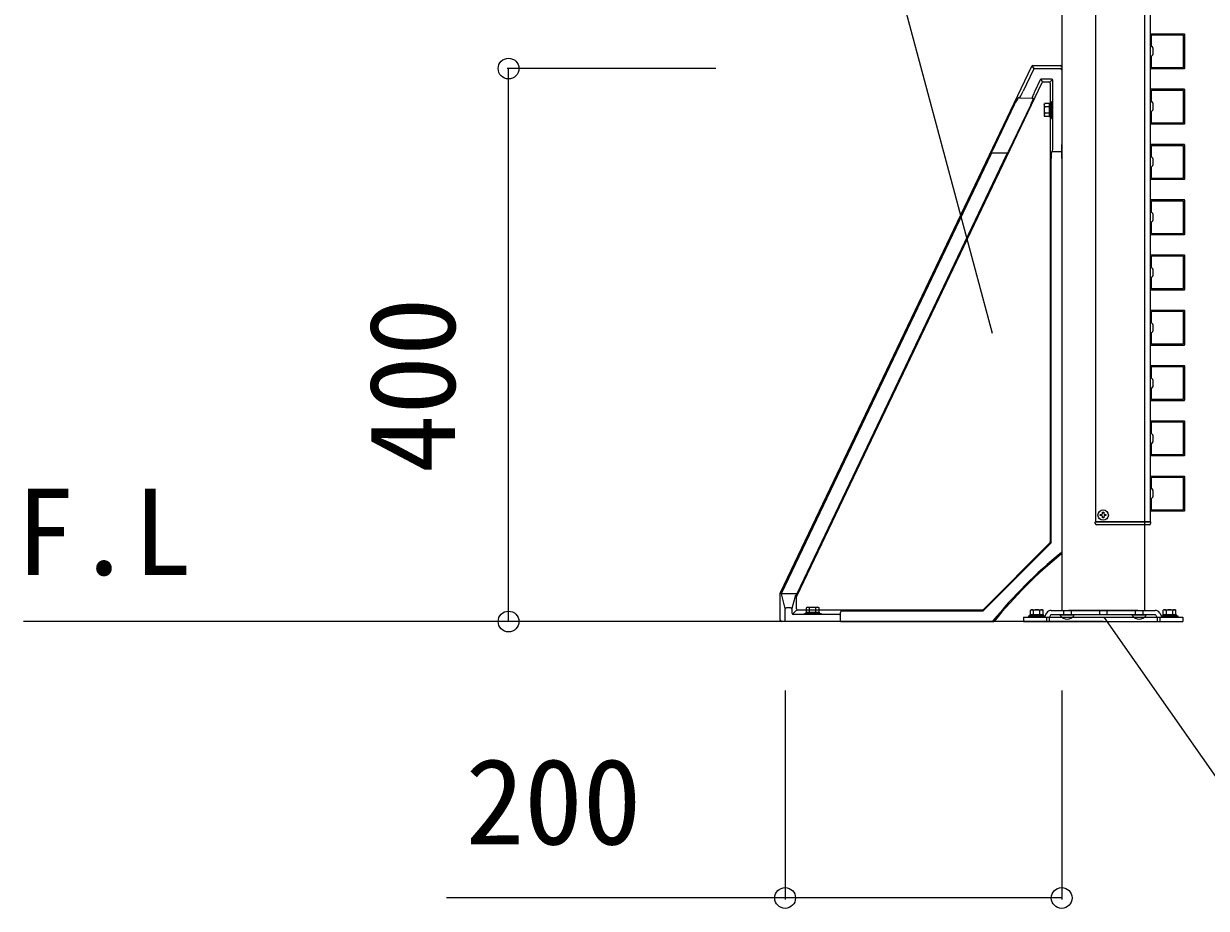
# Model space of a CAD drawing. Units: millimetres, scale not verified. Extents: x -4375 to 4375, y -6499 to 6470.
# Drawn here: x -2622 to -1767, y 43 to 683 of the extents above; entities that cross this region are included whole.
import ezdxf
from ezdxf.enums import TextEntityAlignment as Align

# ---------------------------------------------------------------- set-up
doc = ezdxf.new("R2010")
doc.units = ezdxf.units.MM
doc.header["$LTSCALE"] = 30
for name, color, linetype in [('0-1_USER1', 3, 'Continuous'), ('0-2_YKK_13', 4, 'Continuous'), ('0-3_YKK_A1', 4, 'Continuous'), ('0-4_YKK_D', 6, 'Continuous')]:
    doc.layers.add(name, color=color, linetype=linetype)
doc.styles.add('ＭＳ ゴシック', font='')
doc.styles.get('ＭＳ ゴシック').set_extended_font_data('MS Gothic')

msp = doc.modelspace()

# ---------------------------------------------------------------- linework, layer by layer
at = {"layer": '0-2_YKK_13'}
for p, q in [((-2074.9, 271.79), (-1893.15, 652.42)), ((-1891.77, 650.23), (-1899.28, 634.51)), ((-1891.4, 650.65), (-1892.78, 652.84)), ((-1892.25, 652.99), (-1872.5, 652.99)), ((-1890.87, 650.8), (-1872.5, 650.8)), ((-1871.5, 651.99), (-1871.5, 649.8)), ((-1886.96, 642.61), (-1890.84, 634.49)), ((-1886.58, 643.03), (-1885.34, 641.06)), ((-1878.81, 643.18), (-1886.06, 643.18)), ((-1878.11, 642.88), (-1880.07, 640.92)), ((-1877.81, 595.8), (-1877.81, 642.18)), ((-1871.5, 649.8), (-1871.5, 595.8)), ((-2063.12, 269.15), (-1885.72, 640.64)), ((-1884.82, 641.21), (-1880.78, 641.21)), ((-1879.78, 640.21), (-1879.78, 308.36)), ((-1905.79, 624.53), (-1922, 590.59)), ((-1893.87, 624.5), (-1910.08, 590.55)), ((-1902.15, 629.52), (-1902.92, 629.53)), ((-1902.15, 629.52), (-1892.74, 629.49)), ((-1892.74, 629.49), (-1891.97, 629.49)), ((-1884.16, 624.8), (-1883.81, 625.42)), ((-1884.16, 624.8), (-1884.16, 616.8)), ((-1880.66, 625.42), (-1883.81, 625.42)), ((-1880.66, 625.5), (-1880.66, 616.1)), ((-1879.66, 625.5), (-1880.66, 625.5)), ((-1884.16, 616.8), (-1883.81, 616.18)), ((-1880.66, 623.11), (-1883.81, 623.11)), ((-1880.66, 618.49), (-1883.81, 618.49)), ((-1880.66, 616.18), (-1883.81, 616.18)), ((-1880.66, 623.3), (-1880.66, 618.3)), ((-1879.66, 623.06), (-1880.66, 623.06)), ((-1879.66, 618.54), (-1880.66, 618.54)), ((-1880.66, 616.1), (-1879.66, 616.1)), ((-1878.69, 590.8), (-1878.25, 590.8)), ((-1871.5, 585.8), (-1871.5, 590.8)), ((-1922.67, 588.59), (-2074.14, 271.39)), ((-1911.32, 588.55), (-2063.06, 270.8)), ((-1922.38, 589.59), (-1922.29, 589.59)), ((-1910.75, 589.55), (-1922.29, 589.59)), ((-1910.65, 589.55), (-1910.75, 589.55)), ((-1879.13, 308.08), (-1879.13, 585.8)), ((-1871.5, 585.8), (-1871.5, 300.21)), ((-1842.73, 327.39), (-1843.55, 327.39)), ((-1808.3, 320.8), (-1846.2, 320.8)), ((-1879.2, 307.7), (-1879.86, 307.97)), ((-1880.07, 307.65), (-1928.35, 259.37)), ((-1928.08, 258.72), (-1879.42, 307.38)), ((-2075, 251.8), (-2075, 271.36)), ((-2063.06, 270.8), (-2074.13, 270.8)), ((-2071.37, 260.3), (-2074.13, 270.8)), ((-2064.35, 268.99), (-2066.63, 260.3)), ((-2064.28, 269.18), (-2063.2, 268.93)), ((-2063.06, 270.8), (-2064.18, 269.34)), ((-2063.22, 260.08), (-2063.22, 268.72)), ((-2071.5, 250.8), (-2071.5, 259.8)), ((-2067.5, 260.8), (-2070.5, 260.8)), ((-2066.5, 256.8), (-2066.5, 259.8)), ((-2066.21, 256.09), (-2062.93, 259.37)), ((-1929.06, 259.08), (-2062.22, 259.08)), ((-2056.2, 257.6), (-2046.8, 257.6)), ((-2056.2, 256.6), (-2056.2, 257.6)), ((-2055.5, 261.1), (-2056.12, 260.74)), ((-2056.12, 257.6), (-2056.12, 260.74)), ((-2055.5, 261.1), (-2047.5, 261.1)), ((-2054, 257.6), (-2049, 257.6)), ((-2053.81, 257.6), (-2053.81, 260.74)), ((-2053.76, 256.6), (-2053.76, 257.6)), ((-2049.24, 256.6), (-2049.24, 257.6)), ((-2049.19, 257.6), (-2049.19, 260.74)), ((-2047.5, 261.1), (-2046.88, 260.74)), ((-2046.88, 257.6), (-2046.88, 260.74)), ((-2046.8, 257.6), (-2046.8, 256.6)), ((-2031.5, 254.8), (-2031.5, 257.42)), ((-2030.5, 258.42), (-1928.78, 258.42)), ((-1928.4, 258.5), (-1928.67, 259.16)), ((-1893.5, 259.3), (-1894.12, 258.94)), ((-1894.12, 255.8), (-1894.12, 258.94)), ((-1893.5, 259.3), (-1885.5, 259.3)), ((-1891.81, 255.8), (-1891.81, 258.94)), ((-1887.19, 255.8), (-1887.19, 258.94)), ((-1885.5, 259.3), (-1884.88, 258.94)), ((-1884.88, 255.8), (-1884.88, 258.94)), ((-1882.42, 256.95), (-1883.97, 254.25)), ((-1879.21, 258.8), (-1803.79, 258.8)), ((-1870.25, 258.8), (-1870.25, 255.6)), ((-1864.75, 258.8), (-1864.75, 255.6)), ((-1844.25, 258.8), (-1844.25, 255.6)), ((-1838.75, 258.8), (-1838.75, 255.6)), ((-1818.25, 258.8), (-1818.25, 255.6)), ((-1812.75, 258.8), (-1812.75, 255.6)), ((-1800.58, 256.95), (-1799.03, 254.25)), ((-1797.5, 259.3), (-1798.12, 258.94)), ((-1798.12, 255.8), (-1798.12, 258.94)), ((-1797.5, 259.3), (-1789.5, 259.3)), ((-1795.81, 255.8), (-1795.81, 258.94)), ((-1791.19, 255.8), (-1791.19, 258.94)), ((-1789.5, 259.3), (-1788.88, 258.94)), ((-1788.88, 255.8), (-1788.88, 258.94)), ((-2071.5, 250.8), (-2074, 250.8)), ((-2031.5, 250.8), (-2071.5, 250.8)), ((-2032.5, 255.8), (-2065.5, 255.8)), ((-2031.5, 250.8), (-2031.5, 254.8)), ((-2031.5, 250.8), (-1920.91, 250.8)), ((-1899, 254), (-1784, 254)), ((-1899, 254), (-1899, 250.8)), ((-1899, 250.8), (-1784, 250.8)), ((-1895.5, 254.8), (-1883.66, 254.8)), ((-1895.5, 254.8), (-1895.5, 254)), ((-1885.41, 254), (-1895.5, 254)), ((-1894.2, 255.8), (-1884.8, 255.8)), ((-1894.2, 254.8), (-1894.2, 255.8)), ((-1892, 255.8), (-1887, 255.8)), ((-1891.76, 254.8), (-1891.76, 255.8)), ((-1887.24, 254.8), (-1887.24, 255.8)), ((-1884.8, 255.8), (-1884.8, 254.8)), ((-1882.37, 254), (-1882.37, 250.8)), ((-1880.63, 254), (-1880.63, 250.8)), ((-1879.64, 255.35), (-1880.42, 254)), ((-1803.79, 255.6), (-1879.21, 255.6)), ((-1872.25, 255), (-1872.25, 255.1)), ((-1871.75, 255.6), (-1863.25, 255.6)), ((-1862.75, 255), (-1862.75, 255.1)), ((-1820.25, 255), (-1820.25, 255.1)), ((-1819.75, 255.6), (-1811.25, 255.6)), ((-1810.75, 255), (-1810.75, 255.1)), ((-1803.36, 255.35), (-1802.58, 254)), ((-1802.37, 254), (-1802.37, 250.8)), ((-1800.63, 254), (-1800.63, 250.8)), ((-1798.59, 254), (-1787, 254)), ((-1787.5, 254), (-1798.59, 254)), ((-1798.2, 255.8), (-1788.8, 255.8)), ((-1798.2, 254.8), (-1798.2, 255.8)), ((-1796, 255.8), (-1791, 255.8)), ((-1795.76, 254.8), (-1795.76, 255.8)), ((-1791.24, 254.8), (-1791.24, 255.8)), ((-1788.8, 255.8), (-1788.8, 254.8)), ((-1784, 254), (-1784, 250.8))]:
    msp.add_line(p, q, dxfattribs=at)
for points in [[(-1878.86, 614.8), (-1878.86, 626.8), (-1879.66, 626.8), (-1879.66, 614.8)], [(-2045.5, 255.8), (-2057.5, 255.8), (-2057.5, 256.6), (-2045.5, 256.6)]]:
    msp.add_lwpolyline(points, close=True, dxfattribs=at)
for points in [[(-1878.25, 590.8), (-1871.5, 590.8), (-1871.5, 595.8)], [(-1843.55, 327.39), (-1843.55, 328.21), (-1842.73, 328.21)], [(-1841.91, 329.03), (-1841.91, 329.85), (-1841.09, 329.85), (-1841.09, 329.03)], [(-1841.09, 326.57), (-1841.09, 325.75), (-1841.91, 325.75), (-1841.91, 326.57)], [(-1840.27, 328.21), (-1839.45, 328.21), (-1839.45, 327.39), (-1840.27, 327.39)], [(-1847.2, 321.8), (-1847.2, 322.8), (-1807.3, 322.8), (-1807.3, 321.8)], [(-2074.13, 270.8), (-2074.13, 271.39), (-2074.98, 271.58)], [(-1799.34, 254.8), (-1787.5, 254.8), (-1787.5, 254)]]:
    msp.add_lwpolyline(points, dxfattribs=at)
msp.add_circle((-1841.5, 327.8), 3.75, dxfattribs=at)
for centre, radius, start, end in [((-1892.25, 651.99), 1, 90, 154.47553), ((-1890.87, 649.8), 1, 90, 154.47382), ((-1872.5, 651.99), 1, 0, 90), ((-1872.5, 649.8), 1, 0, 90), ((-1886.06, 642.18), 1, 90, 154.47382), ((-1878.81, 642.18), 1, 0, 90), ((-1884.82, 640.21), 1, 90, 154.47382), ((-1880.78, 640.21), 1, 0, 90), ((-1882.12, 624.26), 2.04, 145.61575, 214.38425), ((-1876.52, 620.8), 7.64, 162.41205, 197.58795), ((-1882.12, 617.34), 2.04, 145.61575, 214.38425), ((-1842.73, 329.03), 0.82, 270, 0), ((-1842.73, 326.57), 0.82, 0, 90), ((-1840.27, 329.03), 0.82, 180, 270), ((-1840.27, 326.57), 0.82, 90, 180), ((-1846.2, 321.8), 1, 180, 270), ((-1808.3, 321.8), 1, 270, 0), ((-1880.78, 308.36), 1, 315, 0), ((-1880.13, 308.08), 1, 315, 0), ((-1664.5, 43.8), 330, 128.93257, 141.06743), ((-1664.5, 43.8), 329.17, 129.04902, 140.95098), ((-1872.5, 301.28), 1, 308.93257, 0), ((-1872.5, 300.21), 1, 309.04902, 0), ((-2074, 271.36), 1, 154.47553, 180), ((-2063.38, 268.73), 1, 142.6163, 165.29352), ((-2062.22, 268.72), 1, 154.47382, 180), ((-2070.5, 259.8), 1, 90, 180), ((-2067.5, 259.8), 1, 0, 90), ((-2065.5, 256.8), 1, 180, 270), ((-2062.22, 260.08), 1, 180, 270), ((-2054.96, 259.06), 2.04, 55.61575, 124.38425), ((-2051.5, 253.46), 7.64, 72.41205, 107.58795), ((-2048.04, 259.06), 2.04, 55.61575, 124.38425), ((-2030.5, 257.42), 1, 90, 180), ((-1929.06, 260.08), 1, 270, 315), ((-1928.78, 259.42), 1, 270, 315), ((-1892.96, 257.26), 2.04, 55.61575, 124.38425), ((-1889.5, 251.66), 7.64, 72.41205, 107.58795), ((-1886.04, 257.26), 2.04, 55.61575, 124.38425), ((-1879.21, 255.1), 3.7, 90, 150), ((-1803.79, 255.1), 3.7, 30, 90), ((-1796.96, 257.26), 2.04, 55.61575, 124.38425), ((-1793.5, 251.66), 7.64, 72.41205, 107.58795), ((-1790.04, 257.26), 2.04, 55.61575, 124.38425), ((-2074, 251.8), 1, 180, 270), ((-2032.5, 254.8), 1, 0, 90), ((-1921.98, 251.8), 1, 270, 321.06743), ((-1920.91, 251.8), 1, 270, 320.95098), ((-1884.41, 254.5), 0.5, 270, 330), ((-1879.21, 255.1), 0.5, 90, 150), ((-1871.75, 255.1), 0.5, 90, 180), ((-1867.5, 258.5), 5.9, 216.38156, 323.61844), ((-1863.25, 255.1), 0.5, 0, 90), ((-1819.75, 255.1), 0.5, 90, 180), ((-1815.5, 258.5), 5.9, 216.38156, 323.61844), ((-1811.25, 255.1), 0.5, 0, 90), ((-1803.79, 255.1), 0.5, 30, 90), ((-1798.59, 254.5), 0.5, 210, 270)]:
    msp.add_arc(centre, radius, start, end, dxfattribs=at)
for centre, major_axis, ratio, start_param, end_param in [((-1899.76, 634.52), (2.4, 4.99), 0.078955, 3.179263, 4.750059), ((-1890.36, 634.49), (2.4, 4.99), 0.078955, 1.608466, 3.179263), ((-1905.31, 624.53), (2.4, 4.99), 0.078955, 0.03767, 1.608466), ((-1894.35, 624.5), (2.4, 4.99), 0.078955, 4.750059, 6.320855), ((-1921.91, 590.59), (0.48, 0.998), 0.078955, 1.608466, 3.179263), ((-1910.18, 590.55), (0.48, 0.998), 0.078955, 3.179263, 4.750059), ((-1878.69, 585.8), (0, 5), 0.087489, 0, 1.570796), ((-1878.25, 595.8), (0, 5), 0.087489, 3.141593, 4.712389), ((-1922.76, 588.59), (0.48, 0.998), 0.078955, 4.750059, 6.320855), ((-1911.23, 588.55), (0.48, 0.998), 0.078955, 0.03767, 1.608466)]:
    msp.add_ellipse(centre, major_axis=major_axis, ratio=ratio, start_param=start_param, end_param=end_param, dxfattribs=at)
at = {"layer": '0-3_YKK_A1'}
for p, q in [((-1871.5, 2139.8), (-1871.5, 258.8)), ((-1847, 2127.8), (-1847, 322.8)), ((-1807.5, 2127.8), (-1807.5, 322.8)), ((-1782.8, 675.8), (-1807.2, 675.8)), ((-1807.5, 675.5), (-1807.5, 651.1)), ((-1806.7, 674.7), (-1806.7, 667.12)), ((-1783.6, 675), (-1806.4, 675)), ((-1783.3, 651.9), (-1783.3, 674.7)), ((-1782.5, 651.1), (-1782.5, 675.5)), ((-1806.7, 659.48), (-1806.7, 651.9)), ((-1806.61, 666.91), (-1805.59, 665.89)), ((-1805.59, 660.71), (-1806.61, 659.69)), ((-1805.5, 665.68), (-1805.5, 660.92)), ((-1807.2, 650.8), (-1782.8, 650.8)), ((-1806.4, 651.6), (-1783.6, 651.6)), ((-1807.5, 635.5), (-1807.5, 611.1)), ((-1782.8, 635.8), (-1807.2, 635.8)), ((-1806.7, 634.7), (-1806.7, 627.12)), ((-1783.6, 635), (-1806.4, 635)), ((-1783.3, 611.9), (-1783.3, 634.7)), ((-1782.5, 611.1), (-1782.5, 635.5)), ((-1806.61, 626.91), (-1805.59, 625.89)), ((-1805.5, 625.68), (-1805.5, 620.92)), ((-1806.7, 619.48), (-1806.7, 611.9)), ((-1805.59, 620.71), (-1806.61, 619.69)), ((-1807.2, 610.8), (-1782.8, 610.8)), ((-1806.4, 611.6), (-1783.6, 611.6)), ((-1807.5, 595.5), (-1807.5, 571.1)), ((-1782.8, 595.8), (-1807.2, 595.8)), ((-1806.7, 594.7), (-1806.7, 587.12)), ((-1783.6, 595), (-1806.4, 595)), ((-1783.3, 571.9), (-1783.3, 594.7)), ((-1782.5, 571.1), (-1782.5, 595.5)), ((-1806.61, 586.91), (-1805.59, 585.89)), ((-1805.5, 585.68), (-1805.5, 580.92)), ((-1806.7, 579.48), (-1806.7, 571.9)), ((-1805.59, 580.71), (-1806.61, 579.69)), ((-1807.2, 570.8), (-1782.8, 570.8)), ((-1806.4, 571.6), (-1783.6, 571.6)), ((-1807.5, 555.5), (-1807.5, 531.1)), ((-1782.8, 555.8), (-1807.2, 555.8)), ((-1806.7, 554.7), (-1806.7, 547.12)), ((-1783.6, 555), (-1806.4, 555)), ((-1783.3, 531.9), (-1783.3, 554.7)), ((-1782.5, 531.1), (-1782.5, 555.5)), ((-1806.7, 539.48), (-1806.7, 531.9)), ((-1806.61, 546.91), (-1805.59, 545.89)), ((-1805.59, 540.71), (-1806.61, 539.69)), ((-1805.5, 545.68), (-1805.5, 540.92)), ((-1807.2, 530.8), (-1782.8, 530.8)), ((-1806.4, 531.6), (-1783.6, 531.6)), ((-1807.5, 515.5), (-1807.5, 491.1)), ((-1782.8, 515.8), (-1807.2, 515.8)), ((-1806.7, 514.7), (-1806.7, 507.12)), ((-1783.6, 515), (-1806.4, 515)), ((-1783.3, 491.9), (-1783.3, 514.7)), ((-1782.5, 491.1), (-1782.5, 515.5)), ((-1806.61, 506.91), (-1805.59, 505.89)), ((-1805.5, 505.68), (-1805.5, 500.92)), ((-1806.7, 499.48), (-1806.7, 491.9)), ((-1805.59, 500.71), (-1806.61, 499.69)), ((-1807.2, 490.8), (-1782.8, 490.8)), ((-1806.4, 491.6), (-1783.6, 491.6)), ((-1807.5, 475.5), (-1807.5, 451.1)), ((-1782.8, 475.8), (-1807.2, 475.8)), ((-1806.7, 474.7), (-1806.7, 467.12)), ((-1783.6, 475), (-1806.4, 475)), ((-1783.3, 451.9), (-1783.3, 474.7)), ((-1782.5, 451.1), (-1782.5, 475.5)), ((-1806.61, 466.91), (-1805.59, 465.89)), ((-1805.5, 465.68), (-1805.5, 460.92)), ((-1806.7, 459.48), (-1806.7, 451.9)), ((-1805.59, 460.71), (-1806.61, 459.69)), ((-1807.2, 450.8), (-1782.8, 450.8)), ((-1806.4, 451.6), (-1783.6, 451.6)), ((-1807.5, 435.5), (-1807.5, 411.1)), ((-1782.8, 435.8), (-1807.2, 435.8)), ((-1806.7, 434.7), (-1806.7, 427.12)), ((-1783.6, 435), (-1806.4, 435)), ((-1783.3, 411.9), (-1783.3, 434.7)), ((-1782.5, 411.1), (-1782.5, 435.5)), ((-1806.7, 419.48), (-1806.7, 411.9)), ((-1806.61, 426.91), (-1805.59, 425.89)), ((-1805.59, 420.71), (-1806.61, 419.69)), ((-1805.5, 425.68), (-1805.5, 420.92)), ((-1807.2, 410.8), (-1782.8, 410.8)), ((-1806.4, 411.6), (-1783.6, 411.6)), ((-1807.5, 395.5), (-1807.5, 371.1)), ((-1782.8, 395.8), (-1807.2, 395.8)), ((-1806.7, 394.7), (-1806.7, 387.12)), ((-1783.6, 395), (-1806.4, 395)), ((-1783.3, 371.9), (-1783.3, 394.7)), ((-1782.5, 371.1), (-1782.5, 395.5)), ((-1806.61, 386.91), (-1805.59, 385.89)), ((-1805.5, 385.68), (-1805.5, 380.92)), ((-1806.7, 379.48), (-1806.7, 371.9)), ((-1805.59, 380.71), (-1806.61, 379.69)), ((-1807.2, 370.8), (-1782.8, 370.8)), ((-1806.4, 371.6), (-1783.6, 371.6)), ((-1807.5, 355.5), (-1807.5, 331.1)), ((-1782.8, 355.8), (-1807.2, 355.8)), ((-1806.7, 354.7), (-1806.7, 347.12)), ((-1783.6, 355), (-1806.4, 355)), ((-1783.3, 331.9), (-1783.3, 354.7)), ((-1782.5, 331.1), (-1782.5, 355.5)), ((-1806.61, 346.91), (-1805.59, 345.89)), ((-1805.5, 345.68), (-1805.5, 340.92)), ((-1806.7, 339.48), (-1806.7, 331.9)), ((-1805.59, 340.71), (-1806.61, 339.69)), ((-1807.2, 330.8), (-1782.8, 330.8)), ((-1806.4, 331.6), (-1783.6, 331.6)), ((-1807.5, 322.8), (-1847, 322.8)), ((-1816.5, 258.8), (-1866.5, 258.8)), ((-1841.5, 250.8), (-2622.16, 250.8))]:
    msp.add_line(p, q, dxfattribs=at)
msp.add_lwpolyline([(-1811.5, 2139.8), (-1811.5, 2130.8), (-1811.5, 2129.8), (-1811.5, 333.3), (-1811.5, 258.8)], dxfattribs=at)
for centre, start, end in [((-1807.2, 675.5), 90, 180), ((-1782.8, 675.5), 0.00004, 90.00004), ((-1806.4, 674.7), 90, 180), ((-1806.4, 667.12), 180, 225), ((-1783.6, 674.7), 0.00004, 90.00004), ((-1806.4, 659.48), 135, 180), ((-1805.8, 665.68), 0, 45), ((-1805.8, 660.92), 315, 0), ((-1807.2, 651.1), 180, 270), ((-1806.4, 651.9), 180, 270), ((-1783.6, 651.9), 270, 0), ((-1782.8, 651.1), 270, 0), ((-1807.2, 635.5), 90, 180), ((-1806.4, 634.7), 90, 180), ((-1783.6, 634.7), 0.00004, 90.00004), ((-1782.8, 635.5), 0.00004, 90.00004), ((-1806.4, 627.12), 180, 225), ((-1805.8, 625.68), 0, 45), ((-1806.4, 619.48), 135, 180), ((-1805.8, 620.92), 315, 0), ((-1807.2, 611.1), 180, 270), ((-1806.4, 611.9), 180, 270), ((-1783.6, 611.9), 270, 0), ((-1782.8, 611.1), 270, 0), ((-1807.2, 595.5), 90, 180), ((-1806.4, 594.7), 90, 180), ((-1783.6, 594.7), 0.00004, 90.00004), ((-1782.8, 595.5), 0.00004, 90.00004), ((-1806.4, 587.12), 180, 225), ((-1805.8, 585.68), 0, 45), ((-1806.4, 579.48), 135, 180), ((-1805.8, 580.92), 315, 0), ((-1807.2, 571.1), 180, 270), ((-1806.4, 571.9), 180, 270), ((-1783.6, 571.9), 270, 0), ((-1782.8, 571.1), 270, 0), ((-1807.2, 555.5), 90, 180), ((-1806.4, 554.7), 90, 180), ((-1783.6, 554.7), 0.00004, 90.00004), ((-1782.8, 555.5), 0.00004, 90.00004), ((-1806.4, 547.12), 180, 225), ((-1806.4, 539.48), 135, 180), ((-1805.8, 545.68), 0, 45), ((-1805.8, 540.92), 315, 0), ((-1807.2, 531.1), 180, 270), ((-1806.4, 531.9), 180, 270), ((-1783.6, 531.9), 270, 0), ((-1782.8, 531.1), 270, 0), ((-1807.2, 515.5), 90, 180), ((-1806.4, 514.7), 90, 180), ((-1783.6, 514.7), 0.00004, 90.00004), ((-1782.8, 515.5), 0.00004, 90.00004), ((-1806.4, 507.12), 180, 225), ((-1805.8, 505.68), 0, 45), ((-1806.4, 499.48), 135, 180), ((-1805.8, 500.92), 315, 0), ((-1807.2, 491.1), 180, 270), ((-1806.4, 491.9), 180, 270), ((-1783.6, 491.9), 270, 0), ((-1782.8, 491.1), 270, 0), ((-1807.2, 475.5), 90, 180), ((-1806.4, 474.7), 90, 180), ((-1783.6, 474.7), 0.00004, 90.00004), ((-1782.8, 475.5), 0.00004, 90.00004), ((-1806.4, 467.12), 180, 225), ((-1805.8, 465.68), 0, 45), ((-1806.4, 459.48), 135, 180), ((-1805.8, 460.92), 315, 0), ((-1807.2, 451.1), 180, 270), ((-1806.4, 451.9), 180, 270), ((-1783.6, 451.9), 270, 0), ((-1782.8, 451.1), 270, 0), ((-1807.2, 435.5), 90, 180), ((-1806.4, 434.7), 90, 180), ((-1783.6, 434.7), 0.00004, 90.00004), ((-1782.8, 435.5), 0.00004, 90.00004), ((-1806.4, 427.12), 180, 225), ((-1806.4, 419.48), 135, 180), ((-1805.8, 425.68), 0, 45), ((-1805.8, 420.92), 315, 0), ((-1807.2, 411.1), 180, 270), ((-1806.4, 411.9), 180, 270), ((-1783.6, 411.9), 270, 0), ((-1782.8, 411.1), 270, 0), ((-1807.2, 395.5), 90, 180), ((-1806.4, 394.7), 90, 180), ((-1783.6, 394.7), 0.00004, 90.00004), ((-1782.8, 395.5), 0.00004, 90.00004), ((-1806.4, 387.12), 180, 225), ((-1805.8, 385.68), 0, 45), ((-1806.4, 379.48), 135, 180), ((-1805.8, 380.92), 315, 0), ((-1807.2, 371.1), 180, 270), ((-1806.4, 371.9), 180, 270), ((-1783.6, 371.9), 270, 0), ((-1782.8, 371.1), 270, 0), ((-1807.2, 355.5), 90, 180), ((-1806.4, 354.7), 90, 180), ((-1783.6, 354.7), 0.00004, 90.00004), ((-1782.8, 355.5), 0.00004, 90.00004), ((-1806.4, 347.12), 180, 225), ((-1805.8, 345.68), 0, 45), ((-1806.4, 339.48), 135, 180), ((-1805.8, 340.92), 315, 0), ((-1807.2, 331.1), 180, 270), ((-1806.4, 331.9), 180, 270), ((-1783.6, 331.9), 270, 0), ((-1782.8, 331.1), 270, 0)]:
    msp.add_arc(centre, 0.3, start, end, dxfattribs=at)
at = {"layer": '0-4_YKK_D'}
for p, q in [((-2121.5, 650.8), (-2272.5, 650.8)), ((-2271.5, 250.8), (-2271.5, 650.8)), ((-2071.5, 200.8), (-2071.5, 49.8)), ((-1871.5, 200.8), (-1871.5, 49.8))]:
    msp.add_line(p, q, dxfattribs=at)
for points in [[(-1921.56, 459.18), (-2007.52, 780), (-2520.71, 780)], [(-1841.13, 254), (-1698.85, 50.8), (-906.81, 50.8)], [(-1871.5, 50.8), (-2071.5, 50.8), (-2316.33, 50.8)]]:
    msp.add_lwpolyline(points, dxfattribs=at)
for centre in [(-2271.5, 650.8), (-2271.5, 250.8), (-2071.5, 50.8), (-1871.5, 50.8)]:
    msp.add_circle(centre, 7.5, dxfattribs=at)

# ---------------------------------------------------------------- texts
at = {"layer": '0-1_USER1', "style": 'ＭＳ ゴシック'}
msp.add_text('F.L', height=62.32, dxfattribs=at).set_placement((-2627.66, 265.8), align=Align.BOTTOM_LEFT)
at = {"layer": '0-4_YKK_D', "style": 'ＭＳ ゴシック'}
msp.add_text('400', height=62.32, rotation=90, dxfattribs=at).set_placement((-2291.5, 358.07), align=Align.BOTTOM_LEFT)
msp.add_text('200', height=62.32, dxfattribs=at).set_placement((-2302.61, 70.8), align=Align.BOTTOM_LEFT)

doc.saveas('drawing.dxf')
